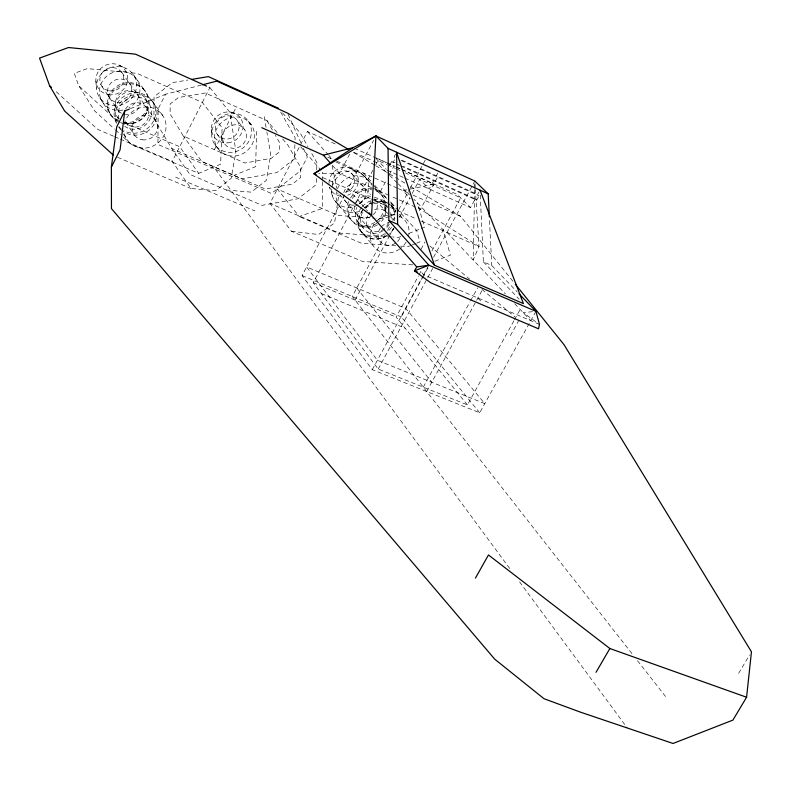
<?xml version="1.0" encoding="UTF-8"?>
<svg xmlns="http://www.w3.org/2000/svg" width="791" height="791" viewBox="0 0 791 791"><rect width="100%" height="100%" fill="white"/><g stroke="black" fill="none" stroke-linecap="round" stroke-linejoin="round"><path stroke-width="0.59" stroke-dasharray="3.96 2.97" d="M322.54 181.762L322.51 208.409L299.196 216.516L277.404 189.089L338.202 215.439L374.608 218.197M322.54 180.556L322.55 172.072M474.64 189.642L473.176 259.962L479.03 246.495L475.361 189.504M474.669 188.406L474.768 183.472M256.61 131.405L255.622 166.654L233.849 175.424M294.885 144.664L294.47 158.872L276.84 172.596L241.977 178.875L171.726 148.51L153.929 118.868L154.037 96.799L172.26 82.659L187.912 80.039M295.023 139.928L295.092 137.555L280.301 111.452M316.42 178.509L316.222 184.59L298.029 198.759L262.128 205.353L189.899 174.416L171.726 148.51M316.707 169.986L316.944 162.689L310.29 150.903M385.79 210.436L386.018 206.046M201.3 85.092L165.576 94.238L158.141 108.911L157.943 144.446L271.412 193.459L299.927 171.261L307.323 157.132L303.378 148.332M209.882 87.623L230.003 112.401L235.906 151.704L231.17 178.341L215.805 190.661L190.938 188.485L172.23 161.413L209.882 87.623L207.657 86.624M214.401 149.647L236.361 106.914M412.734 264.866L362.416 261.425L291.454 231.239L269.939 203.376L299.918 145.959M300.461 144.921L307.462 131.494L337.5 145M145.89 113.983L146.978 111.917M349.681 154.097L339.517 173.387L318.822 173.694M535.942 311.347L479.712 412.793L372.294 369.694L302.063 275.584L373.649 140.254M513.873 320.839L467.422 404.913L378.207 369.051L313.196 282.674L354.269 205.255M354.843 204.167L372.779 170.362M375.676 164.914L377.989 160.553L386.769 164.508M389.706 165.161L391.812 161.186L395.144 162.689M395.619 154.027L394.195 156.717L395.431 157.992L393.048 162.471L395.273 163.47M380.382 191.511L386.591 179.854M389.409 174.554L393.918 166.07L387.293 163.084M385.306 234.69L352.252 296.467L633.67 655.808M387.61 230.389L390.527 224.941M392.84 220.61L395.747 215.172M398.644 209.763L409.689 189.128M410.242 188.08L425.37 159.822M355.07 300.076L388.865 236.993M389.449 235.906L393.522 228.292M399.346 217.416L409.837 197.839M412.16 193.488L419.734 179.349L429.216 189.049L433.962 180.219L435.248 181.515L437.631 177.095L436.335 175.8L437.759 173.14M401.719 169.581L434.002 184.135L420.486 209.289L390.408 195.95M421.039 249.294L425.014 241.937M467.422 404.913L396.153 317.151L418.449 275.921M419.032 274.833L421.969 269.405M431.945 250.955L460.688 197.78L405.457 172.913M372.294 369.694L423.017 275.96M423.6 274.882L428.841 265.183M479.712 412.793L401.294 316.884L422.394 277.888M422.651 277.414L428.455 266.696M433.537 257.312L474.818 181.01M378.207 369.051L432.697 268.456M404.814 178.094L470.556 207.608L475.292 198.877L402.906 166.199M400.819 165.981L476.637 200.192L479.01 195.822L477.655 194.507L479.079 191.887M423.284 387.165L469.943 301.885M470.536 300.798L477.626 287.845M426.685 391.515L483.074 288.557M514.466 319.762L521.022 307.907M510.363 335.691L518.362 321.235M738.656 673.279L749.621 654.879M123.554 137.298L131.405 144.466L198.699 173.367L220.6 164.221L222.142 127.707L202.308 102.464L137.011 73.375L87.257 68.599L74.285 73.365L78.724 85.764L94.702 110.967L114.537 129.071M130.406 108.654L165.576 94.238M434.872 261.248L450.395 255.137L443.138 229.815L413.881 199.194M411.142 245.339L407.83 246.634L400.602 246.12M412.249 244.903L415.552 243.608M416.659 243.173L419.972 241.878L416.59 230.349L398.229 210.307M400.948 236.509L398.694 237.389L392.603 236.944M408.809 233.444L420.051 229.054M421.168 228.609L424.54 227.294L417.361 202.605M389.528 216.339L383.101 218.84L375.824 218.286M390.596 215.923L394.887 214.262L391.545 203.02L388.905 200.449M434.002 184.135L402.856 190.601L410.41 198.61M129.862 123.722L132.117 123.475M532.462 311.694L523.158 312.623L536.595 322.303M395.787 245.774L361.665 243.341L299.196 216.516M362.634 226.799L366.984 227.116M391.387 236.855L339.013 233.048L269.939 203.376M226.305 190.008L251.222 192.154L266.389 180.299L270.73 154.621L266.874 132.067M291.454 231.239L318.496 234.531L334.573 222.953L338.518 196.633L337.787 193.053M230.735 112.085L235.945 113.538M321.403 293.57L405.16 328.245M302.063 275.584L401.294 316.884M313.196 282.674L396.153 317.151M117.582 157.29L190.938 188.485M175.651 177.125L254.949 210.93M539.472 324.379L423.65 274.774L420.585 271.283M113.528 136.2L97.728 129.408L54.154 89.838M114.655 136.685L119.174 138.623M120.301 139.107L172.23 161.413M118.887 120.37L114.379 118.413L78.724 85.764M124.513 122.813L179.715 146.74L198.699 173.367M277.147 132.552L266.992 120.627L205.314 93.002L178.4 97.56L170.184 103.937L170.105 113.884L183.334 136.092L245.052 163.015L271.204 158.348L279.203 152.129L279.46 142.459L275.308 135.182M480.256 195.001L483.37 261.831L491.755 265.499L517.245 291.948M322.738 177.639L370.247 198.571M371.365 199.065L395.846 209.852M398.071 210.831L416.986 219.166M421.435 221.124L479.03 246.495L420.486 209.289L416.293 204.839M371.543 187.586L339.517 173.387L332.24 165.19M372.65 188.08L389.291 195.456M327.82 157.152L332.279 159.129M336.729 161.117L373.599 177.56M374.726 178.054L397.23 188.09M398.348 188.594L408.403 193.073M412.853 195.051L460.599 216.339L513.062 281.438M335.918 161.997L360.666 173.021L372.136 184.165M387.066 170.124L403.707 177.599M386.255 162.481L375.003 157.409L386.235 169.254M387.382 162.986L395.253 166.535M396.38 167.039L400.879 169.066M402.006 169.571L457.445 194.556L470.556 207.608M354.18 148.164L386.196 162.59M396.153 167.079L400.602 169.086M387.877 165.003L395.559 168.463M396.667 168.958L399.959 170.441M354.18 152.505L376.427 162.501L388.618 174.445M401.957 160.237L477.655 194.507M400.988 160.504L479.01 195.822M396.38 163.974L399.712 165.477M350.749 168.374L359.163 172.309M118.957 65.089L125.532 68.224M353.399 152.386L374.627 165.052M375.695 165.685L388.43 173.288M389.488 173.921L405.407 183.413M410.717 186.577L460.599 216.339M429.75 245.892L469.597 279.094M481.927 289.368L515.139 317.033M115.437 129.892L120.845 134.826M373.016 185.015L388.015 199.589M475.292 198.877L476.637 200.192M389.488 175.305L397.329 182.978M398.199 183.838L409.52 194.922M391.812 161.186L393.048 162.471M483.37 261.831L519.143 299.156M447.014 232.396L505.37 293.876M514.694 303.695L530.781 320.652M391.545 203.02L397.389 209.397M363.474 173.041L371.523 181.831M374.746 185.351L387.62 199.411M390.833 202.921L395.658 208.191M477.902 298.009L482.006 302.488M363.049 174.752L371.681 184.204M374.974 187.813L380.293 193.627M395.886 210.713L390.981 205.344A20.032 17.926 -41.5 0 1 395.668 212.018M399.158 214.292L403.252 218.771M381.193 200.459L386.542 206.362M351.303 173.17L370.584 194.576M387.283 213.125L373.876 198.234A11.835 10.639 -41.6 0 1 369.11 217.377A11.835 10.639 -41.6 0 1 354.981 205.512M390.527 216.724L393.78 220.333M307.462 131.494L327.929 154.423M328.74 155.343L330.381 157.172L331.122 160.761M282.506 112.826L300.007 132.69L307.877 146.612M347.991 188.762L367.518 210.96M300.728 146.889L320.928 170.213M339.695 194.566L379.72 240.909M357.631 221.361L362.822 227.412M282.614 138.969L288.082 145.396L300.837 167.781L300.54 177.718L292.284 184.145L265.351 189.039L201.893 161.611L183.334 136.092M334.405 200.182L350.977 219.641M359.569 229.677L373.045 245.556M248.384 121.29A20.418 18.964 -37.6 0 1 232.297 152.248A20.418 18.964 -37.6 0 1 213.956 124.978A20.418 18.964 -37.6 0 1 248.384 121.29L251.36 124.899A20.517 19.033 -37.7 0 1 235.184 155.985A20.517 19.033 -37.7 0 1 216.783 128.617A20.517 19.033 -37.7 0 1 251.36 124.899M237.3 120.558A12.162 11.321 -37.6 0 1 227.749 139.018A12.162 11.321 -37.6 0 1 216.774 122.773A12.162 11.321 -37.6 0 1 237.3 120.558L244.617 129.566A12.31 11.42 -37.7 0 1 234.947 148.233A12.31 11.42 -37.7 0 1 223.873 131.83A12.31 11.42 -37.7 0 1 244.617 129.566M356.79 287.973L431.757 382.241M637.477 660.663L665.627 696.614M217.278 134.391L224.377 143.566M214.796 144.516L217.624 148.233M215.389 169.264L510.778 569.925M519.578 581.86L627.322 728.007M133.313 74.631L145.831 92.053M152.307 101.11L162.659 115.387M144.961 98.015L148.856 103.483M121.814 72.456L155.58 120.281M101.861 86.189L120.687 114.537M125.789 122.16L134.302 134.954M117.325 117.058L118.561 118.927M99.745 97.728L110.681 114.507M120.746 129.942L118.808 126.965A21.149 19.923 -30.7 0 0 153.948 124.503A21.149 19.923 -30.7 0 0 138.494 94.663A21.149 19.923 -30.7 0 0 116.415 122.318M123.327 133.906L127.203 139.849M110.651 114.507L111.452 115.733M266.992 120.627L272.925 131.029M288.092 114.23L300.916 142.835M332.438 196.03L329.57 187.17A15.306 13.862 -41.6 0 0 342.108 196.237M332.111 165.546L336.798 188.268M264.243 116.643L266.063 127.321M95.869 80.959L96.393 88.266M474.976 183.433L475.292 188.288M489.52 220.56L491.755 265.499M211.464 129.22L211.672 135.113M337.46 188.812A19.429 17.531 -41.6 0 1 354.506 175.869A19.429 17.531 -41.6 0 1 371.701 185.153M370.92 201.349A19.429 17.531 -41.6 0 1 365.086 208.231M359.836 211.177A19.429 17.531 -41.6 0 1 336.541 191.649M375.142 189.84A19.726 17.728 -41.6 0 1 375.695 221.826M374.845 222.39A19.726 17.728 -41.6 0 1 352.519 221.401A19.726 17.728 -41.6 0 1 349.414 199.777M350.462 198.017A19.726 17.728 -41.6 0 1 374.044 189.405M343.808 192.668A11.657 10.52 -41.6 0 1 362.021 185.193A11.657 10.52 -41.6 0 1 358.699 204.009M353.933 205.205A11.657 10.52 -41.6 0 1 343.551 196.504M356.059 202.684A11.835 10.639 -41.6 0 1 370.593 196.386M393.829 228.441A20.032 17.926 -41.5 0 1 388.312 234.63M386.611 235.817A20.032 17.926 -41.5 0 1 362.337 233.167A20.032 17.926 -41.5 0 1 363.86 208.676M364.572 207.904A20.032 17.926 -41.5 0 1 372.393 202.733M390.981 205.383A19.993 17.896 -41.5 0 1 395.658 212.047M394.333 227.561A19.993 17.896 -41.5 0 1 389.914 233.276M387.481 235.234A19.993 17.896 -41.5 0 1 362.693 233.523A19.993 17.896 -41.5 0 1 363.909 208.715M364.621 207.954A19.993 17.896 -41.5 0 1 372.423 202.783M399.188 216.24A20.348 18.134 -41.5 0 1 408.472 236.469M406.08 242.175A20.348 18.134 -41.5 0 1 400.473 248.453M399.623 249.076A20.348 18.134 -41.5 0 1 374.45 247.385A20.348 18.134 -41.5 0 1 375.735 222.202M378.039 219.967A20.348 18.134 -41.5 0 1 389.439 214.895M390.447 214.796A20.348 18.134 -41.5 0 1 398.071 215.795M388.5 222.775A12.023 10.758 -41.5 0 1 372.976 231.051A12.023 10.758 -41.5 0 1 367.607 215.894M374.509 209.773A12.023 10.758 -41.5 0 1 387.511 213.422M399.86 238.348A12.211 10.876 -41.5 0 1 396.518 242.402M395.668 243.035A12.211 10.876 -41.5 0 1 380.886 242.372A12.211 10.876 -41.5 0 1 380.669 227.729M381.341 226.908A12.211 10.876 -41.5 0 1 389.548 222.528M376.328 191.145A19.755 17.748 -41.5 0 1 377.702 222.568M376.882 223.171A19.755 17.748 -41.5 0 1 354.388 223.349A19.755 17.748 -41.5 0 1 350.116 202.002M352.213 198.482A19.755 17.748 -41.5 0 1 371.73 189.84M374.321 197.434A15.879 14.248 -41.5 0 1 381.529 221.46M377.584 224.763A15.879 14.248 -41.5 0 1 360.083 224.12A15.879 14.248 -41.5 0 1 356.87 207.39M359.687 203.089A15.879 14.248 -41.5 0 1 370.376 197.404M390.586 212.591A15.988 14.317 -41.5 0 1 390.912 219.344M389.231 224.1A15.988 14.317 -41.5 0 1 383.754 230.25M382.884 230.814A15.988 14.317 -41.5 0 1 364.928 229.865A15.988 14.317 -41.5 0 1 362.525 212.433M365.62 208.27A15.988 14.317 -41.5 0 1 371.701 204.296M373.659 203.663A15.988 14.317 -41.5 0 1 387.877 207.677M390.843 205.047A19.953 17.867 -41.5 0 1 394.353 220.818M391.466 227.304A19.953 17.867 -41.5 0 1 385.692 233.197M384.831 233.77A19.953 17.867 -41.5 0 1 360.953 231.476A19.953 17.867 -41.5 0 1 361.487 207.519M362.159 206.718A19.953 17.867 -41.5 0 1 370.653 200.805M373.599 199.905A19.953 17.867 -41.5 0 1 387.283 202.021M332.2 186.617A19.31 17.451 -41.6 0 1 361.121 173.348A19.31 17.451 -41.6 0 1 359.796 203.732M358.096 204.79A19.31 17.451 -41.6 0 1 339.468 205.017A19.31 17.451 -41.6 0 1 331.785 189.009M328.977 183.502A15.306 13.862 -41.6 0 1 342.019 167.514A15.306 13.862 -41.6 0 1 358.056 177.461A15.306 13.862 -41.6 0 1 347.793 195.179M332.873 184.926A11.479 10.402 -41.6 0 1 342.127 171.153A11.479 10.402 -41.6 0 1 354.655 179.775A11.479 10.402 -41.6 0 1 343.937 192.539M123.04 110.018A20.517 19.439 -29.9 0 1 100.052 86.733A20.517 19.439 -29.9 0 1 132.255 74.759A20.517 19.439 -29.9 0 1 129.022 107.794M117.691 120.509A20.843 19.696 -30.3 0 1 115.209 87.406A20.843 19.696 -30.3 0 1 147.66 96.621A20.843 19.696 -30.3 0 1 124.751 122.506M121.369 113.182A12.508 11.816 -30.3 0 1 120.687 93.209A12.508 11.816 -30.3 0 1 139.869 99.607A12.508 11.816 -30.3 0 1 125.344 114.517M124.118 124.543A21.545 20.22 -31.1 0 1 157.211 110.167A21.545 20.22 -31.1 0 1 155.619 144.674A21.545 20.22 -31.1 0 1 123.821 130.99M125.532 109.089A12.715 11.974 -30.7 0 1 144.239 105.183A12.715 11.974 -30.7 0 1 144.545 123.544A12.715 11.974 -30.7 0 1 125.759 122.15M119.441 122.18A20.882 19.716 -30.3 0 1 115.743 88.819A20.882 19.716 -30.3 0 1 148.599 98.153A20.882 19.716 -30.3 0 1 124.513 123.623M123.475 123.436A20.882 19.716 -30.3 0 1 120.41 122.565M118.64 118.66A16.789 15.84 -30.5 0 1 125.502 92.656A16.789 15.84 -30.5 0 1 147.65 107.082A16.789 15.84 -30.5 0 1 124.721 122.625M119.115 118.966A16.908 15.929 -30.6 0 1 134.974 96.858A16.908 15.929 -30.6 0 1 150.666 117.493A16.908 15.929 -30.6 0 1 124.711 126.333M116.465 123.287A21.1 19.884 -30.6 0 1 132.137 93.15A21.1 19.884 -30.6 0 1 155.184 116.317A21.1 19.884 -30.6 0 1 123.742 130.604M121.132 128.834A21.1 19.884 -30.6 0 1 118.868 126.679M484.784 403.657L377.386 360.281L306.621 266.962L405.832 308.5L484.784 403.657M390.062 204.612A20.032 17.926 -41.5 0 0 373.362 202.387A19.993 17.896 -41.5 0 1 390.062 204.661M117.246 102.474A12.31 11.667 -29.9 0 0 131.227 86.555A12.31 11.667 -29.9 0 0 110.621 83.352A12.31 11.667 -29.9 0 0 117.246 102.474M142.301 139.789A12.923 12.132 -31.1 0 0 157.014 123.099A12.923 12.132 -31.1 0 0 135.459 119.866A12.923 12.132 -31.1 0 0 142.301 139.789M112.391 105.46A20.378 19.34 -29.7 0 0 135.597 79.13A20.378 19.34 -29.7 0 0 101.456 73.741A20.378 19.34 -29.7 0 0 112.391 105.46M108.585 94.633A16.156 15.355 -29.4 0 0 126.956 73.741A16.156 15.355 -29.4 0 0 99.874 69.47A16.156 15.355 -29.4 0 0 108.585 94.633M109.415 90.817A12.112 11.519 -29.4 0 0 123.178 75.135A12.112 11.519 -29.4 0 0 102.86 71.941A12.112 11.519 -29.4 0 0 109.415 90.817M227.877 142.864A16.225 15.088 -37.6 0 0 240.632 118.254A16.225 15.088 -37.6 0 0 213.263 121.181A16.225 15.088 -37.6 0 0 227.877 142.864"/><path stroke-width="1.19" d="M316.143 174.732L313.948 173.763L375.933 135.943L371.582 215.577L313.948 173.763L353.073 147.67L375.933 135.943L474.818 181.01L488.195 193.844L489.342 216.922M129.269 109.118L124.731 110.977L116.712 126.926L111.373 167.079L111.462 208.626L494.731 659.19L544.02 698.72L580.564 712.187L673.032 743.471L732.901 720.117L746.585 697.237L751.45 651.814L563.983 344.609L515.376 284.305M124.731 110.977L120.084 149.825L111.373 167.079M475.44 578.092L488.462 554.966L609.861 648.521L746.585 697.237M535.942 311.347L428.841 265.183L416.758 266.933L414.474 270.838L430.67 282.753L538.533 328.819L539.472 324.379L535.942 311.347L518.945 293.718M596.038 672.301L609.861 648.521M202.486 84.795L216.774 81.137L287.598 113.133L348.099 149.222M261.781 127.707L323.361 155.165L353.073 147.67M191.521 79.436L208.369 76.608L278.531 108.318M417.539 272.153L414.474 270.838L428.841 265.183L388.856 220.491L388.045 148.372L375.933 135.943M388.856 220.491L397.626 224.328L434.457 265.212L523.405 303.596L480.028 190.137M206.55 86.13L135.449 54.164L68.491 47.529L39.55 58.099L49.606 85.715L64.644 111.037L113.291 155.036M388.045 148.372L488.195 193.844M49.606 85.715L51.425 87.366M323.361 155.165L330.628 163.361M369.14 212.809L416.758 266.933M434.457 265.212L396.578 152.238L397.626 224.328"/></g></svg>
